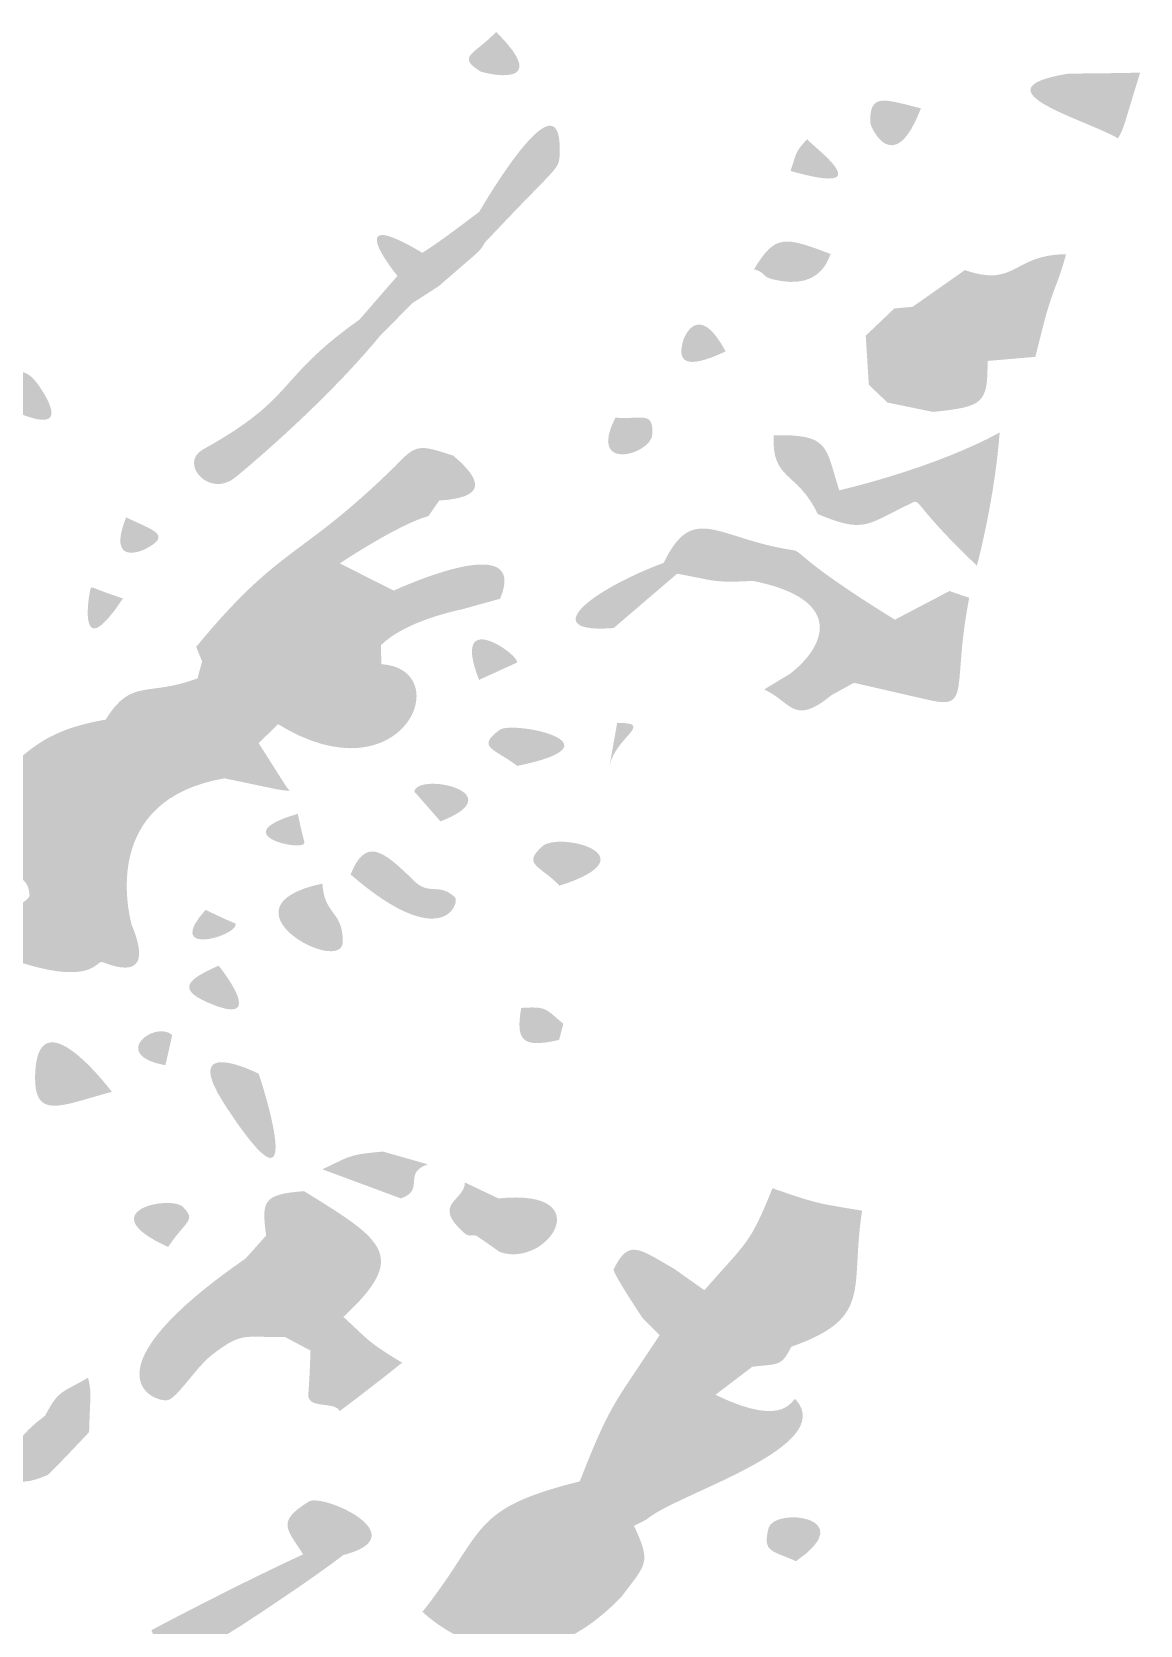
# Model space of a CAD drawing. Header units: millimetres. Extents: x 1807 to 1938, y 68 to 154.
# Drawn here: x 1818.36 to 1825.67, y 124.27 to 134.78 of the extents above; entities that cross this region are included whole.
import ezdxf

# ---------------------------------------------------------------- set-up
doc = ezdxf.new("R2010")
doc.units = ezdxf.units.MM

msp = doc.modelspace()

# ---------------------------------------------------------------- hatches: boundary and pattern name
at = {"true_color": 0x080808, "transparency": 33554687}
h = msp.add_hatch(color=18, dxfattribs=at)
edge = h.paths.add_edge_path(flags=0)
edge.add_spline(control_points=[(1821.425, 134.78), (1821.817, 134.391), (1821.339, 134.507), (1821.318, 134.521), (1821.161, 134.622), (1821.284, 134.63), (1821.425, 134.78)], knot_values=[0, 0, 0, 0, 1, 1, 1, 2, 2, 2, 2], degree=3, periodic=1)
h = msp.add_hatch(color=18, dxfattribs=at)
edge = h.paths.add_edge_path(flags=0)
edge.add_spline(control_points=[(1821.314, 133.594), (1821.338, 133.635), (1821.874, 134.559), (1821.843, 133.96), (1821.838, 133.87), (1821.81, 133.879), (1821.388, 133.43), (1821.388, 133.43), (1821.314, 133.594), (1821.314, 133.594)], knot_values=[0, 0, 0, 0, 1, 1, 1, 2, 2, 2, 3, 3, 3, 3], degree=3, periodic=1)
h = msp.add_hatch(color=18, dxfattribs=at)
edge = h.paths.add_edge_path(flags=0)
edge.add_spline(control_points=[(1825.671, 134.511), (1825.558, 134.146), (1825.567, 134.151), (1825.525, 134.078), (1825.305, 134.205), (1824.583, 134.398), (1825.178, 134.501), (1825.217, 134.508), (1825.215, 134.502), (1825.671, 134.511)], knot_values=[0, 0, 0, 0, 1, 1, 1, 2, 2, 2, 3, 3, 3, 3], degree=3, periodic=1)
h = msp.add_hatch(color=18, dxfattribs=at)
edge = h.paths.add_edge_path(flags=0)
edge.add_spline(control_points=[(1824.226, 134.276), (1824.047, 133.806), (1823.893, 134.155), (1823.892, 134.179), (1823.884, 134.383), (1823.988, 134.334), (1824.226, 134.276)], knot_values=[0, 0, 0, 0, 1, 1, 1, 2, 2, 2, 2], degree=3, periodic=1)
h = msp.add_hatch(color=18, dxfattribs=at)
edge = h.paths.add_edge_path(flags=0)
edge.add_spline(control_points=[(1823.476, 134.073), (1823.491, 134.039), (1823.992, 133.684), (1823.366, 133.863), (1823.409, 133.985), (1823.39, 133.98), (1823.476, 134.073)], knot_values=[0, 0, 0, 0, 1, 1, 1, 2, 2, 2, 2], degree=3, periodic=1)
h = msp.add_hatch(color=18, dxfattribs=at)
edge = h.paths.add_edge_path(flags=0)
edge.add_spline(control_points=[(1820.939, 133.323), (1820.939, 133.323), (1820.926, 133.199), (1820.926, 133.199), (1820.926, 133.199), (1820.774, 133.171), (1820.774, 133.171), (1820.762, 133.185), (1820.386, 133.652), (1820.939, 133.323)], knot_values=[0, 0, 0, 0, 1, 1, 1, 2, 2, 2, 3, 3, 3, 3], degree=3, periodic=1)
h = msp.add_hatch(color=18, dxfattribs=at)
edge = h.paths.add_edge_path(flags=0)
edge.add_spline(control_points=[(1821.314, 133.594), (1821.314, 133.594), (1821.388, 133.43), (1821.388, 133.43), (1821.326, 133.374), (1821.354, 133.372), (1821.294, 133.318), (1821.275, 133.301), (1821.276, 133.302), (1821.045, 133.102), (1821.045, 133.102), (1820.872, 132.991), (1820.872, 132.991), (1820.872, 132.991), (1820.883, 133.098), (1820.883, 133.098), (1820.883, 133.098), (1820.926, 133.199), (1820.926, 133.199), (1820.926, 133.199), (1820.939, 133.323), (1820.939, 133.323), (1820.967, 133.346), (1820.964, 133.328), (1821.314, 133.594)], knot_values=[0, 0, 0, 0, 1, 1, 1, 2, 2, 2, 3, 3, 3, 4, 4, 4, 5, 5, 5, 6, 6, 6, 7, 7, 7, 8, 8, 8, 8], degree=3, periodic=1)
h = msp.add_hatch(color=18, dxfattribs=at)
edge = h.paths.add_edge_path(flags=0)
edge.add_spline(control_points=[(1823.631, 133.315), (1823.619, 133.309), (1823.581, 133.068), (1823.254, 133.147), (1823.168, 133.167), (1823.205, 133.195), (1823.125, 133.214), (1823.264, 133.447), (1823.327, 133.431), (1823.631, 133.315)], knot_values=[0, 0, 0, 0, 1, 1, 1, 2, 2, 2, 3, 3, 3, 3], degree=3, periodic=1)
h = msp.add_hatch(color=18, dxfattribs=at)
edge = h.paths.add_edge_path(flags=0)
edge.add_spline(control_points=[(1825.183, 133.314), (1825.123, 133.098), (1825.109, 133.12), (1825.043, 132.886), (1825.038, 132.866), (1825.043, 132.886), (1824.98, 132.637), (1824.98, 132.637), (1824.665, 132.61), (1824.665, 132.61), (1824.665, 132.61), (1824.508, 132.594), (1824.508, 132.594), (1824.25, 132.434), (1823.982, 132.363), (1824.305, 132.274), (1824.305, 132.274), (1824.005, 132.336), (1824.005, 132.336), (1824.005, 132.336), (1823.882, 132.453), (1823.882, 132.453), (1823.882, 132.453), (1823.862, 132.777), (1823.862, 132.777), (1824.042, 132.857), (1824.019, 132.853), (1824.171, 132.967), (1824.171, 132.967), (1824.515, 133.209), (1824.515, 133.209), (1824.856, 133.091), (1824.829, 133.312), (1825.183, 133.314)], knot_values=[0, 0, 0, 0, 1, 1, 1, 2, 2, 2, 3, 3, 3, 4, 4, 4, 5, 5, 5, 6, 6, 6, 7, 7, 7, 8, 8, 8, 9, 9, 9, 10, 10, 10, 11, 11, 11, 11], degree=3, periodic=1)
for points in [[(1820.774, 133.171), (1820.926, 133.199), (1820.883, 133.098), (1820.872, 132.991), (1820.658, 132.774), (1820.524, 132.883)], [(1820.394, 131.275), (1820.75, 131.096), (1820.509, 130.933), (1820.142, 131.054)]]:
    msp.add_hatch(color=18, dxfattribs=at).paths.add_polyline_path(points, flags=0)
h = msp.add_hatch(color=18, dxfattribs=at)
edge = h.paths.add_edge_path(flags=0)
edge.add_spline(control_points=[(1822.938, 132.673), (1822.734, 132.577), (1822.601, 132.562), (1822.66, 132.75), (1822.666, 132.769), (1822.76, 133.008), (1822.938, 132.673)], knot_values=[0, 0, 0, 0, 1, 1, 1, 2, 2, 2, 2], degree=3, periodic=1)
h = msp.add_hatch(color=18, dxfattribs=at)
edge = h.paths.add_edge_path(flags=0)
edge.add_spline(control_points=[(1824.05, 132.956), (1824.05, 132.956), (1824.171, 132.967), (1824.171, 132.967), (1824.019, 132.853), (1824.042, 132.857), (1823.862, 132.777), (1823.862, 132.777), (1824.05, 132.956), (1824.05, 132.956)], knot_values=[0, 0, 0, 0, 1, 1, 1, 2, 2, 2, 3, 3, 3, 3], degree=3, periodic=1)
h = msp.add_hatch(color=18, dxfattribs=at)
edge = h.paths.add_edge_path(flags=0)
edge.add_spline(control_points=[(1820.524, 132.883), (1820.524, 132.883), (1820.658, 132.774), (1820.658, 132.774), (1820.287, 132.326), (1819.792, 131.914), (1819.709, 131.845), (1819.533, 131.698), (1819.331, 131.938), (1819.491, 132.026), (1820.116, 132.373), (1819.966, 132.488), (1820.524, 132.883)], knot_values=[0, 0, 0, 0, 1, 1, 1, 2, 2, 2, 3, 3, 3, 4, 4, 4, 4], degree=3, periodic=1)
h = msp.add_hatch(color=18, dxfattribs=at)
edge = h.paths.add_edge_path(flags=0)
edge.add_spline(control_points=[(1824.555, 132.655), (1824.668, 132.887), (1824.645, 132.892), (1824.668, 132.887), (1824.691, 132.882), (1824.918, 132.813), (1824.555, 132.655)], knot_values=[0, 0, 0, 0, 1, 1, 1, 2, 2, 2, 2], degree=3, periodic=1)
h = msp.add_hatch(color=18, dxfattribs=at)
edge = h.paths.add_edge_path(flags=0)
edge.add_spline(control_points=[(1818.113, 132.347), (1818.211, 132.541), (1818.299, 132.617), (1818.421, 132.431), (1818.686, 132.025), (1818.135, 132.334), (1818.113, 132.347)], knot_values=[0, 0, 0, 0, 1, 1, 1, 2, 2, 2, 2], degree=3, periodic=1)
h = msp.add_hatch(color=18, dxfattribs=at)
edge = h.paths.add_edge_path(flags=0)
edge.add_spline(control_points=[(1824.508, 132.594), (1824.508, 132.594), (1824.665, 132.61), (1824.665, 132.61), (1824.667, 132.329), (1824.638, 132.308), (1824.305, 132.274), (1823.982, 132.363), (1824.25, 132.434), (1824.508, 132.594)], knot_values=[0, 0, 0, 0, 1, 1, 1, 2, 2, 2, 3, 3, 3, 3], degree=3, periodic=1)
h = msp.add_hatch(color=18, dxfattribs=at)
edge = h.paths.add_edge_path(flags=0)
edge.add_spline(control_points=[(1822.211, 132.236), (1822.389, 132.223), (1822.461, 132.282), (1822.455, 132.127), (1822.449, 131.992), (1822.023, 131.871), (1822.211, 132.236)], knot_values=[0, 0, 0, 0, 1, 1, 1, 2, 2, 2, 2], degree=3, periodic=1)
h = msp.add_hatch(color=18, dxfattribs=at)
edge = h.paths.add_edge_path(flags=0)
edge.add_spline(control_points=[(1821.142, 131.986), (1821.348, 131.812), (1821.346, 131.707), (1821.05, 131.69), (1820.874, 131.78), (1820.892, 131.773), (1820.758, 131.915), (1820.899, 132.065), (1820.915, 132.059), (1821.142, 131.986)], knot_values=[0, 0, 0, 0, 1, 1, 1, 2, 2, 2, 3, 3, 3, 3], degree=3, periodic=1)
h = msp.add_hatch(color=18, dxfattribs=at)
edge = h.paths.add_edge_path(flags=0)
edge.add_spline(control_points=[(1823.255, 132.12), (1823.626, 132.128), (1823.595, 132.047), (1823.687, 131.757), (1823.687, 131.757), (1823.546, 131.6), (1823.546, 131.6), (1823.409, 131.888), (1823.24, 131.818), (1823.255, 132.12)], knot_values=[0, 0, 0, 0, 1, 1, 1, 2, 2, 2, 3, 3, 3, 3], degree=3, periodic=1)
h = msp.add_hatch(color=18, dxfattribs=at)
edge = h.paths.add_edge_path(flags=0)
edge.add_spline(control_points=[(1824.745, 132.138), (1824.713, 131.72), (1824.613, 131.329), (1824.595, 131.26), (1824.195, 131.64), (1824.221, 131.699), (1824.175, 131.678), (1823.868, 131.535), (1823.865, 131.467), (1823.546, 131.6), (1823.546, 131.6), (1823.687, 131.757), (1823.687, 131.757), (1823.775, 131.778), (1824.327, 131.911), (1824.745, 132.138)], knot_values=[0, 0, 0, 0, 1, 1, 1, 2, 2, 2, 3, 3, 3, 4, 4, 4, 5, 5, 5, 5], degree=3, periodic=1)
h = msp.add_hatch(color=18, dxfattribs=at)
edge = h.paths.add_edge_path(flags=0)
edge.add_spline(control_points=[(1820.758, 131.915), (1820.892, 131.773), (1820.874, 131.78), (1821.05, 131.69), (1821.05, 131.69), (1820.979, 131.588), (1820.979, 131.588), (1820.778, 131.529), (1820.438, 131.304), (1820.394, 131.275), (1820.394, 131.275), (1820.142, 131.054), (1820.142, 131.054), (1819.909, 130.829), (1819.682, 130.68), (1819.638, 130.651), (1819.638, 130.651), (1819.486, 130.629), (1819.486, 130.629), (1819.486, 130.629), (1819.447, 130.725), (1819.447, 130.725), (1820.006, 131.403), (1820.125, 131.295), (1820.758, 131.915)], knot_values=[0, 0, 0, 0, 1, 1, 1, 2, 2, 2, 3, 3, 3, 4, 4, 4, 5, 5, 5, 6, 6, 6, 7, 7, 7, 8, 8, 8, 8], degree=3, periodic=1)
h = msp.add_hatch(color=18, dxfattribs=at)
edge = h.paths.add_edge_path(flags=0)
edge.add_spline(control_points=[(1822.53, 131.279), (1822.723, 131.683), (1822.883, 131.437), (1823.38, 131.363), (1823.448, 131.353), (1823.403, 131.307), (1824.054, 130.904), (1823.923, 130.686), (1823.913, 130.708), (1823.784, 130.488), (1823.784, 130.488), (1823.637, 130.407), (1823.637, 130.407), (1823.637, 130.407), (1823.362, 130.547), (1823.362, 130.547), (1823.59, 130.722), (1823.737, 131.035), (1823.118, 131.16), (1822.853, 131.145), (1822.869, 131.162), (1822.618, 131.207), (1822.618, 131.207), (1822.53, 131.279), (1822.53, 131.279)], knot_values=[0, 0, 0, 0, 1, 1, 1, 2, 2, 2, 3, 3, 3, 4, 4, 4, 5, 5, 5, 6, 6, 6, 7, 7, 7, 8, 8, 8, 8], degree=3, periodic=1)
h = msp.add_hatch(color=18, dxfattribs=at)
edge = h.paths.add_edge_path(flags=0)
edge.add_spline(control_points=[(1818.985, 131.579), (1819.167, 131.491), (1819.291, 131.464), (1819.112, 131.37), (1819.093, 131.36), (1818.856, 131.254), (1818.985, 131.579)], knot_values=[0, 0, 0, 0, 1, 1, 1, 2, 2, 2, 2], degree=3, periodic=1)
h = msp.add_hatch(color=18, dxfattribs=at)
edge = h.paths.add_edge_path(flags=0)
edge.add_spline(control_points=[(1820.75, 131.096), (1820.8, 131.118), (1821.645, 131.504), (1821.451, 131.042), (1821.451, 131.042), (1821.198, 130.972), (1821.198, 130.972), (1821.151, 130.962), (1820.823, 130.892), (1820.665, 130.736), (1820.665, 130.736), (1820.668, 130.611), (1820.668, 130.611), (1820.429, 130.394), (1820.455, 130.29), (1820.119, 130.397), (1820.119, 130.397), (1820.019, 130.512), (1820.019, 130.512), (1820.543, 130.719), (1820.46, 130.779), (1820.509, 130.933), (1820.509, 130.933), (1820.75, 131.096), (1820.75, 131.096)], knot_values=[0, 0, 0, 0, 1, 1, 1, 2, 2, 2, 3, 3, 3, 4, 4, 4, 5, 5, 5, 6, 6, 6, 7, 7, 7, 8, 8, 8, 8], degree=3, periodic=1)
h = msp.add_hatch(color=18, dxfattribs=at)
edge = h.paths.add_edge_path(flags=0)
edge.add_spline(control_points=[(1822.53, 131.279), (1822.53, 131.279), (1822.618, 131.207), (1822.618, 131.207), (1822.618, 131.207), (1822.2, 130.849), (1822.2, 130.849), (1821.691, 130.809), (1822.036, 131.094), (1822.53, 131.279)], knot_values=[0, 0, 0, 0, 1, 1, 1, 2, 2, 2, 3, 3, 3, 3], degree=3, periodic=1)
h = msp.add_hatch(color=18, dxfattribs=at)
edge = h.paths.add_edge_path(flags=0)
edge.add_spline(control_points=[(1818.964, 131.044), (1818.646, 130.562), (1818.744, 131.11), (1818.753, 131.114), (1818.769, 131.122), (1818.753, 131.114), (1818.964, 131.044)], knot_values=[0, 0, 0, 0, 1, 1, 1, 2, 2, 2, 2], degree=3, periodic=1)
h = msp.add_hatch(color=18, dxfattribs=at)
edge = h.paths.add_edge_path(flags=0)
edge.add_spline(control_points=[(1820.142, 131.054), (1820.142, 131.054), (1820.509, 130.933), (1820.509, 130.933), (1820.46, 130.779), (1820.543, 130.719), (1820.019, 130.512), (1819.804, 130.535), (1819.811, 130.527), (1819.638, 130.651), (1819.682, 130.68), (1819.909, 130.829), (1820.142, 131.054)], knot_values=[0, 0, 0, 0, 1, 1, 1, 2, 2, 2, 3, 3, 3, 4, 4, 4, 4], degree=3, periodic=1)
h = msp.add_hatch(color=18, dxfattribs=at)
edge = h.paths.add_edge_path(flags=0)
edge.add_spline(control_points=[(1821.312, 130.507), (1821.119, 131.004), (1821.589, 130.663), (1821.562, 130.621), (1821.562, 130.621), (1821.312, 130.507), (1821.312, 130.507)], knot_values=[0, 0, 0, 0, 1, 1, 1, 2, 2, 2, 2], degree=3, periodic=1)
h = msp.add_hatch(color=18, dxfattribs=at)
edge = h.paths.add_edge_path(flags=0)
edge.add_spline(control_points=[(1824.544, 131.048), (1824.43, 130.466), (1824.558, 130.31), (1824.285, 130.373), (1824.245, 130.382), (1824.248, 130.381), (1823.784, 130.488), (1823.913, 130.708), (1823.923, 130.686), (1824.054, 130.904), (1824.054, 130.904), (1824.414, 131.093), (1824.414, 131.093), (1824.414, 131.093), (1824.544, 131.048), (1824.544, 131.048)], knot_values=[0, 0, 0, 0, 1, 1, 1, 2, 2, 2, 3, 3, 3, 4, 4, 4, 5, 5, 5, 5], degree=3, periodic=1)
h = msp.add_hatch(color=18, dxfattribs=at)
edge = h.paths.add_edge_path(flags=0)
edge.add_spline(control_points=[(1819.486, 130.629), (1819.486, 130.629), (1819.638, 130.651), (1819.638, 130.651), (1819.811, 130.527), (1819.804, 130.535), (1820.019, 130.512), (1820.019, 130.512), (1820.119, 130.397), (1820.119, 130.397), (1820.119, 130.397), (1819.987, 130.215), (1819.987, 130.215), (1819.987, 130.215), (1819.859, 130.09), (1819.859, 130.09), (1819.859, 130.09), (1819.633, 129.858), (1819.633, 129.858), (1818.818, 129.717), (1819, 128.979), (1819.021, 128.894), (1818.794, 128.895), (1818.815, 128.907), (1818.638, 128.998), (1818.584, 129.351), (1818.633, 129.402), (1818.216, 129.528), (1817.966, 129.427), (1817.974, 129.437), (1817.825, 129.257), (1817.686, 129.385), (1817.672, 129.359), (1817.623, 129.546), (1817.623, 129.546), (1817.691, 129.729), (1817.691, 129.729), (1818.366, 129.836), (1818.19, 130.133), (1818.85, 130.245), (1819.157, 130.1), (1819.144, 129.961), (1819.458, 130.122), (1819.458, 130.122), (1819.456, 130.517), (1819.456, 130.517), (1819.456, 130.517), (1819.486, 130.629), (1819.486, 130.629)], knot_values=[0, 0, 0, 0, 1, 1, 1, 2, 2, 2, 3, 3, 3, 4, 4, 4, 5, 5, 5, 6, 6, 6, 7, 7, 7, 8, 8, 8, 9, 9, 9, 10, 10, 10, 11, 11, 11, 12, 12, 12, 13, 13, 13, 14, 14, 14, 15, 15, 15, 16, 16, 16, 16], degree=3, periodic=1)
h = msp.add_hatch(color=18, dxfattribs=at)
edge = h.paths.add_edge_path(flags=0)
edge.add_spline(control_points=[(1820.668, 130.611), (1821.174, 130.577), (1820.81, 129.708), (1819.987, 130.215), (1819.987, 130.215), (1820.119, 130.397), (1820.119, 130.397), (1820.455, 130.29), (1820.429, 130.394), (1820.668, 130.611)], knot_values=[0, 0, 0, 0, 1, 1, 1, 2, 2, 2, 3, 3, 3, 3], degree=3, periodic=1)
h = msp.add_hatch(color=18, dxfattribs=at)
edge = h.paths.add_edge_path(flags=0)
edge.add_spline(control_points=[(1819.456, 130.517), (1819.456, 130.517), (1819.458, 130.122), (1819.458, 130.122), (1819.144, 129.961), (1819.157, 130.1), (1818.85, 130.245), (1819.022, 130.523), (1819.123, 130.392), (1819.456, 130.517)], knot_values=[0, 0, 0, 0, 1, 1, 1, 2, 2, 2, 3, 3, 3, 3], degree=3, periodic=1)
h = msp.add_hatch(color=18, dxfattribs=at)
edge = h.paths.add_edge_path(flags=0)
edge.add_spline(control_points=[(1823.362, 130.547), (1823.362, 130.547), (1823.637, 130.407), (1823.637, 130.407), (1823.386, 130.2), (1823.373, 130.361), (1823.192, 130.444), (1823.192, 130.444), (1823.362, 130.547), (1823.362, 130.547)], knot_values=[0, 0, 0, 0, 1, 1, 1, 2, 2, 2, 3, 3, 3, 3], degree=3, periodic=1)
h = msp.add_hatch(color=18, dxfattribs=at)
edge = h.paths.add_edge_path(flags=0)
edge.add_spline(control_points=[(1821.564, 129.94), (1821.416, 130.054), (1821.288, 130.061), (1821.449, 130.178), (1821.535, 130.24), (1822.285, 130.086), (1821.564, 129.94)], knot_values=[0, 0, 0, 0, 1, 1, 1, 2, 2, 2, 2], degree=3, periodic=1)
h = msp.add_hatch(color=18, dxfattribs=at)
edge = h.paths.add_edge_path(flags=0)
edge.add_spline(control_points=[(1822.171, 129.933), (1822.171, 129.933), (1822.223, 130.224), (1822.223, 130.224), (1822.476, 130.224), (1822.206, 130.131), (1822.171, 129.933)], knot_values=[0, 0, 0, 0, 1, 1, 1, 2, 2, 2, 2], degree=3, periodic=1)
h = msp.add_hatch(color=18, dxfattribs=at)
edge = h.paths.add_edge_path(flags=0)
edge.add_spline(control_points=[(1818.888, 129.641), (1818.625, 129.685), (1818.459, 129.669), (1818.611, 129.857), (1818.852, 130.157), (1818.886, 129.666), (1818.888, 129.641)], knot_values=[0, 0, 0, 0, 1, 1, 1, 2, 2, 2, 2], degree=3, periodic=1)
h = msp.add_hatch(color=18, dxfattribs=at)
edge = h.paths.add_edge_path(flags=0)
edge.add_spline(control_points=[(1819.859, 130.09), (1820.058, 129.778), (1820.045, 129.793), (1820.065, 129.776), (1819.995, 129.779), (1820.001, 129.782), (1819.633, 129.858), (1819.633, 129.858), (1819.859, 130.09), (1819.859, 130.09)], knot_values=[0, 0, 0, 0, 1, 1, 1, 2, 2, 2, 3, 3, 3, 3], degree=3, periodic=1)
h = msp.add_hatch(color=18, dxfattribs=at)
edge = h.paths.add_edge_path(flags=0)
edge.add_spline(control_points=[(1821.058, 129.574), (1821.058, 129.574), (1820.885, 129.771), (1820.885, 129.771), (1820.911, 129.901), (1821.544, 129.764), (1821.058, 129.574)], knot_values=[0, 0, 0, 0, 1, 1, 1, 2, 2, 2, 2], degree=3, periodic=1)
h = msp.add_hatch(color=18, dxfattribs=at)
edge = h.paths.add_edge_path(flags=0)
edge.add_spline(control_points=[(1820.117, 129.624), (1820.158, 129.427), (1820.165, 129.442), (1820.158, 129.427), (1820.136, 129.379), (1819.63, 129.485), (1820.117, 129.624)], knot_values=[0, 0, 0, 0, 1, 1, 1, 2, 2, 2, 2], degree=3, periodic=1)
h = msp.add_hatch(color=18, dxfattribs=at)
edge = h.paths.add_edge_path(flags=0)
edge.add_spline(control_points=[(1818.216, 129.528), (1818.633, 129.402), (1818.584, 129.351), (1818.638, 128.998), (1818.638, 128.998), (1818.192, 128.676), (1818.192, 128.676), (1818.081, 128.856), (1818.012, 128.884), (1818.215, 128.988), (1818.351, 129.057), (1818.349, 129.08), (1818.348, 129.092), (1818.335, 129.248), (1818.198, 129.184), (1818.185, 129.331), (1818.185, 129.331), (1818.216, 129.528), (1818.216, 129.528)], knot_values=[0, 0, 0, 0, 1, 1, 1, 2, 2, 2, 3, 3, 3, 4, 4, 4, 5, 5, 5, 6, 6, 6, 6], degree=3, periodic=1)
h = msp.add_hatch(color=18, dxfattribs=at)
edge = h.paths.add_edge_path(flags=0)
edge.add_spline(control_points=[(1820.465, 129.224), (1820.562, 129.466), (1820.672, 129.392), (1820.879, 129.186), (1820.986, 129.079), (1821.042, 129.175), (1821.152, 129.075), (1821.19, 129.04), (1821.074, 128.697), (1820.465, 129.224)], knot_values=[0, 0, 0, 0, 1, 1, 1, 2, 2, 2, 3, 3, 3, 3], degree=3, periodic=1)
h = msp.add_hatch(color=18, dxfattribs=at)
edge = h.paths.add_edge_path(flags=0)
edge.add_spline(control_points=[(1821.843, 129.15), (1821.711, 129.288), (1821.594, 129.287), (1821.73, 129.41), (1821.838, 129.509), (1822.463, 129.349), (1821.843, 129.15)], knot_values=[0, 0, 0, 0, 1, 1, 1, 2, 2, 2, 2], degree=3, periodic=1)
h = msp.add_hatch(color=18, dxfattribs=at)
edge = h.paths.add_edge_path(flags=0)
edge.add_spline(control_points=[(1820.279, 129.164), (1820.293, 128.952), (1820.412, 128.988), (1820.414, 128.783), (1820.416, 128.549), (1819.556, 129.01), (1820.279, 129.164)], knot_values=[0, 0, 0, 0, 1, 1, 1, 2, 2, 2, 2], degree=3, periodic=1)
h = msp.add_hatch(color=18, dxfattribs=at)
edge = h.paths.add_edge_path(flags=0)
edge.add_spline(control_points=[(1818.638, 128.998), (1818.815, 128.907), (1818.794, 128.895), (1819.021, 128.894), (1819.115, 128.668), (1819.089, 128.544), (1818.83, 128.646), (1818.784, 128.664), (1818.773, 128.468), (1818.192, 128.676), (1818.192, 128.676), (1818.638, 128.998), (1818.638, 128.998)], knot_values=[0, 0, 0, 0, 1, 1, 1, 2, 2, 2, 3, 3, 3, 4, 4, 4, 4], degree=3, periodic=1)
h = msp.add_hatch(color=18, dxfattribs=at)
edge = h.paths.add_edge_path(flags=0)
edge.add_spline(control_points=[(1819.509, 128.991), (1819.707, 128.893), (1819.708, 128.908), (1819.707, 128.893), (1819.704, 128.814), (1819.231, 128.68), (1819.509, 128.991)], knot_values=[0, 0, 0, 0, 1, 1, 1, 2, 2, 2, 2], degree=3, periodic=1)
h = msp.add_hatch(color=18, dxfattribs=at)
edge = h.paths.add_edge_path(flags=0)
edge.add_spline(control_points=[(1819.595, 128.623), (1819.609, 128.606), (1819.934, 128.198), (1819.521, 128.381), (1819.321, 128.47), (1819.388, 128.531), (1819.595, 128.623)], knot_values=[0, 0, 0, 0, 1, 1, 1, 2, 2, 2, 2], degree=3, periodic=1)
h = msp.add_hatch(color=18, dxfattribs=at)
edge = h.paths.add_edge_path(flags=0)
edge.add_spline(control_points=[(1818.891, 127.791), (1818.555, 127.701), (1818.376, 127.599), (1818.385, 127.902), (1818.401, 128.432), (1818.868, 127.821), (1818.891, 127.791)], knot_values=[0, 0, 0, 0, 1, 1, 1, 2, 2, 2, 2], degree=3, periodic=1)
h = msp.add_hatch(color=18, dxfattribs=at)
edge = h.paths.add_edge_path(flags=0)
edge.add_spline(control_points=[(1821.59, 128.344), (1821.765, 128.356), (1821.75, 128.335), (1821.868, 128.24), (1821.868, 128.24), (1821.84, 128.133), (1821.84, 128.133), (1821.586, 128.074), (1821.556, 128.137), (1821.59, 128.344)], knot_values=[0, 0, 0, 0, 1, 1, 1, 2, 2, 2, 3, 3, 3, 3], degree=3, periodic=1)
h = msp.add_hatch(color=18, dxfattribs=at)
edge = h.paths.add_edge_path(flags=0)
edge.add_spline(control_points=[(1819.244, 127.966), (1818.869, 128.034), (1819.179, 128.267), (1819.289, 128.165), (1819.289, 128.165), (1819.244, 127.966), (1819.244, 127.966)], knot_values=[0, 0, 0, 0, 1, 1, 1, 2, 2, 2, 2], degree=3, periodic=1)
h = msp.add_hatch(color=18, dxfattribs=at)
edge = h.paths.add_edge_path(flags=0)
edge.add_spline(control_points=[(1819.858, 127.911), (1819.869, 127.891), (1820.214, 126.822), (1819.638, 127.702), (1819.332, 128.17), (1819.835, 127.922), (1819.858, 127.911)], knot_values=[0, 0, 0, 0, 1, 1, 1, 2, 2, 2, 2], degree=3, periodic=1)
h = msp.add_hatch(color=18, dxfattribs=at)
edge = h.paths.add_edge_path(flags=0)
edge.add_spline(control_points=[(1820.679, 127.397), (1820.679, 127.397), (1820.974, 127.313), (1820.974, 127.313), (1820.805, 127.253), (1820.96, 127.145), (1820.797, 127.088), (1820.797, 127.088), (1820.279, 127.28), (1820.279, 127.28), (1820.468, 127.369), (1820.448, 127.376), (1820.679, 127.397)], knot_values=[0, 0, 0, 0, 1, 1, 1, 2, 2, 2, 3, 3, 3, 4, 4, 4, 4], degree=3, periodic=1)
h = msp.add_hatch(color=18, dxfattribs=at)
edge = h.paths.add_edge_path(flags=0)
edge.add_spline(control_points=[(1820.158, 127.136), (1820.685, 126.811), (1820.851, 126.709), (1820.418, 126.307), (1820.418, 126.307), (1820.17, 126.313), (1820.17, 126.313), (1820.17, 126.313), (1819.908, 126.843), (1819.908, 126.843), (1819.88, 127.068), (1819.881, 127.115), (1820.158, 127.136)], knot_values=[0, 0, 0, 0, 1, 1, 1, 2, 2, 2, 3, 3, 3, 4, 4, 4, 4], degree=3, periodic=1)
h = msp.add_hatch(color=18, dxfattribs=at)
edge = h.paths.add_edge_path(flags=0)
edge.add_spline(control_points=[(1821.219, 127.193), (1821.219, 127.193), (1821.44, 127.088), (1821.44, 127.088), (1821.344, 126.949), (1821.351, 126.961), (1821.344, 126.949), (1821.308, 126.889), (1821.346, 126.89), (1821.311, 126.831), (1821.275, 126.864), (1821.256, 126.822), (1821.212, 126.862), (1820.996, 127.057), (1821.216, 127.068), (1821.219, 127.193)], knot_values=[0, 0, 0, 0, 1, 1, 1, 2, 2, 2, 3, 3, 3, 4, 4, 4, 5, 5, 5, 5], degree=3, periodic=1)
h = msp.add_hatch(color=18, dxfattribs=at)
edge = h.paths.add_edge_path(flags=0)
edge.add_spline(control_points=[(1821.44, 127.088), (1822.11, 127.157), (1821.769, 126.63), (1821.454, 126.733), (1821.44, 126.738), (1821.454, 126.733), (1821.311, 126.831), (1821.346, 126.89), (1821.308, 126.889), (1821.344, 126.949), (1821.351, 126.961), (1821.344, 126.949), (1821.44, 127.088)], knot_values=[0, 0, 0, 0, 1, 1, 1, 2, 2, 2, 3, 3, 3, 4, 4, 4, 4], degree=3, periodic=1)
h = msp.add_hatch(color=18, dxfattribs=at)
edge = h.paths.add_edge_path(flags=0)
edge.add_spline(control_points=[(1823.247, 127.155), (1823.544, 127.053), (1823.524, 127.06), (1823.838, 127.007), (1823.756, 126.491), (1823.916, 126.301), (1823.371, 126.11), (1823.193, 126.091), (1823.147, 126.131), (1823.114, 125.978), (1823.114, 125.978), (1822.871, 125.793), (1822.871, 125.793), (1822.61, 125.648), (1822.616, 125.649), (1822.493, 125.403), (1822.493, 125.403), (1822.223, 125.176), (1822.223, 125.176), (1822.223, 125.176), (1821.976, 125.222), (1821.976, 125.222), (1822.179, 125.737), (1822.189, 125.711), (1822.503, 126.186), (1822.503, 126.186), (1822.798, 126.483), (1822.798, 126.483), (1823.083, 126.809), (1823.096, 126.782), (1823.247, 127.155)], knot_values=[0, 0, 0, 0, 1, 1, 1, 2, 2, 2, 3, 3, 3, 4, 4, 4, 5, 5, 5, 6, 6, 6, 7, 7, 7, 8, 8, 8, 9, 9, 9, 10, 10, 10, 10], degree=3, periodic=1)
h = msp.add_hatch(color=18, dxfattribs=at)
edge = h.paths.add_edge_path(flags=0)
edge.add_spline(control_points=[(1819.262, 126.768), (1818.738, 127.005), (1819.283, 127.113), (1819.361, 127.031), (1819.448, 126.94), (1819.383, 126.948), (1819.262, 126.768)], knot_values=[0, 0, 0, 0, 1, 1, 1, 2, 2, 2, 2], degree=3, periodic=1)
h = msp.add_hatch(color=18, dxfattribs=at)
edge = h.paths.add_edge_path(flags=0)
edge.add_spline(control_points=[(1819.908, 126.843), (1819.908, 126.843), (1820.17, 126.313), (1820.17, 126.313), (1820.17, 126.313), (1820.033, 126.174), (1820.033, 126.174), (1819.761, 126.17), (1819.752, 126.213), (1819.547, 126.053), (1819.448, 125.976), (1819.32, 125.769), (1819.259, 125.758), (1819.163, 125.74), (1818.688, 125.941), (1819.773, 126.692), (1819.773, 126.692), (1819.908, 126.843), (1819.908, 126.843)], knot_values=[0, 0, 0, 0, 1, 1, 1, 2, 2, 2, 3, 3, 3, 4, 4, 4, 5, 5, 5, 6, 6, 6, 6], degree=3, periodic=1)
h = msp.add_hatch(color=18, dxfattribs=at)
edge = h.paths.add_edge_path(flags=0)
edge.add_spline(control_points=[(1822.798, 126.483), (1822.798, 126.483), (1822.503, 126.186), (1822.503, 126.186), (1822.503, 126.186), (1822.389, 126.301), (1822.389, 126.301), (1822.373, 126.326), (1822.19, 126.6), (1822.2, 126.621), (1822.3, 126.826), (1822.368, 126.755), (1822.597, 126.625), (1822.597, 126.625), (1822.798, 126.483), (1822.798, 126.483)], knot_values=[0, 0, 0, 0, 1, 1, 1, 2, 2, 2, 3, 3, 3, 4, 4, 4, 5, 5, 5, 5], degree=3, periodic=1)
h = msp.add_hatch(color=18, dxfattribs=at)
edge = h.paths.add_edge_path(flags=0)
edge.add_spline(control_points=[(1820.17, 126.313), (1820.17, 126.313), (1820.418, 126.307), (1820.418, 126.307), (1820.599, 126.139), (1820.579, 126.143), (1820.806, 126.004), (1820.77, 125.981), (1820.782, 125.98), (1820.394, 125.686), (1820.368, 125.745), (1820.217, 125.708), (1820.191, 125.767), (1820.18, 125.791), (1820.192, 125.791), (1820.201, 126.085), (1820.201, 126.085), (1820.033, 126.174), (1820.033, 126.174), (1820.033, 126.174), (1820.17, 126.313), (1820.17, 126.313)], knot_values=[0, 0, 0, 0, 1, 1, 1, 2, 2, 2, 3, 3, 3, 4, 4, 4, 5, 5, 5, 6, 6, 6, 7, 7, 7, 7], degree=3, periodic=1)
h = msp.add_hatch(color=18, dxfattribs=at)
edge = h.paths.add_edge_path(flags=0)
edge.add_spline(control_points=[(1823.371, 126.11), (1823.304, 125.979), (1823.292, 125.999), (1823.114, 125.978), (1823.147, 126.131), (1823.193, 126.091), (1823.371, 126.11)], knot_values=[0, 0, 0, 0, 1, 1, 1, 2, 2, 2, 2], degree=3, periodic=1)
h = msp.add_hatch(color=18, dxfattribs=at)
edge = h.paths.add_edge_path(flags=0)
edge.add_spline(control_points=[(1818.734, 125.906), (1818.759, 125.795), (1818.748, 125.807), (1818.741, 125.547), (1818.562, 125.554), (1818.57, 125.552), (1818.451, 125.656), (1818.544, 125.829), (1818.552, 125.799), (1818.734, 125.906)], knot_values=[0, 0, 0, 0, 1, 1, 1, 2, 2, 2, 3, 3, 3, 3], degree=3, periodic=1)
h = msp.add_hatch(color=18, dxfattribs=at)
edge = h.paths.add_edge_path(flags=0)
edge.add_spline(control_points=[(1822.871, 125.793), (1823.358, 125.556), (1823.376, 125.791), (1823.401, 125.762), (1823.679, 125.444), (1822.606, 125.139), (1822.418, 124.972), (1822.418, 124.972), (1822.223, 125.176), (1822.223, 125.176), (1822.223, 125.176), (1822.493, 125.403), (1822.493, 125.403), (1822.616, 125.649), (1822.61, 125.648), (1822.871, 125.793)], knot_values=[0, 0, 0, 0, 1, 1, 1, 2, 2, 2, 3, 3, 3, 4, 4, 4, 5, 5, 5, 5], degree=3, periodic=1)
h = msp.add_hatch(color=18, dxfattribs=at)
edge = h.paths.add_edge_path(flags=0)
edge.add_spline(control_points=[(1818.451, 125.656), (1818.57, 125.552), (1818.562, 125.554), (1818.741, 125.547), (1818.719, 125.524), (1818.482, 125.271), (1818.467, 125.264), (1818.113, 125.106), (1818.11, 125.405), (1818.451, 125.656)], knot_values=[0, 0, 0, 0, 1, 1, 1, 2, 2, 2, 3, 3, 3, 3], degree=3, periodic=1)
h = msp.add_hatch(color=18, dxfattribs=at)
edge = h.paths.add_edge_path(flags=0)
edge.add_spline(control_points=[(1819.151, 124.24), (1819.189, 124.265), (1821.866, 125.666), (1819.751, 124.276), (1819.19, 123.907), (1819.178, 124.208), (1819.151, 124.24)], knot_values=[0, 0, 0, 0, 1, 1, 1, 2, 2, 2, 2], degree=3, periodic=1)
h = msp.add_hatch(color=18, dxfattribs=at)
edge = h.paths.add_edge_path(flags=0)
edge.add_spline(control_points=[(1820.179, 124.698), (1820.053, 124.909), (1819.96, 124.945), (1820.189, 125.089), (1820.292, 125.154), (1821.075, 124.787), (1820.179, 124.698)], knot_values=[0, 0, 0, 0, 1, 1, 1, 2, 2, 2, 2], degree=3, periodic=1)
h = msp.add_hatch(color=18, dxfattribs=at)
edge = h.paths.add_edge_path(flags=0)
edge.add_spline(control_points=[(1821.976, 125.222), (1821.976, 125.222), (1822.223, 125.176), (1822.223, 125.176), (1822.223, 125.176), (1822.418, 124.972), (1822.418, 124.972), (1822.418, 124.972), (1822.334, 124.929), (1822.334, 124.929), (1822.087, 124.815), (1821.871, 124.843), (1822.07, 124.676), (1822.187, 124.578), (1822.157, 124.576), (1822.253, 124.464), (1821.596, 123.77), (1821.01, 124.297), (1820.939, 124.362), (1821.365, 124.9), (1821.239, 125.039), (1821.976, 125.222)], knot_values=[0, 0, 0, 0, 1, 1, 1, 2, 2, 2, 3, 3, 3, 4, 4, 4, 5, 5, 5, 6, 6, 6, 7, 7, 7, 7], degree=3, periodic=1)
h = msp.add_hatch(color=18, dxfattribs=at)
edge = h.paths.add_edge_path(flags=0)
edge.add_spline(control_points=[(1823.402, 124.696), (1823.241, 124.768), (1823.18, 124.754), (1823.221, 124.915), (1823.257, 125.052), (1823.837, 124.993), (1823.402, 124.696)], knot_values=[0, 0, 0, 0, 1, 1, 1, 2, 2, 2, 2], degree=3, periodic=1)
h = msp.add_hatch(color=18, dxfattribs=at)
edge = h.paths.add_edge_path(flags=0)
edge.add_spline(control_points=[(1822.334, 124.929), (1822.45, 124.681), (1822.414, 124.679), (1822.253, 124.464), (1822.157, 124.576), (1822.187, 124.578), (1822.07, 124.676), (1821.871, 124.843), (1822.087, 124.815), (1822.334, 124.929)], knot_values=[0, 0, 0, 0, 1, 1, 1, 2, 2, 2, 3, 3, 3, 3], degree=3, periodic=1)

doc.saveas('drawing.dxf')
